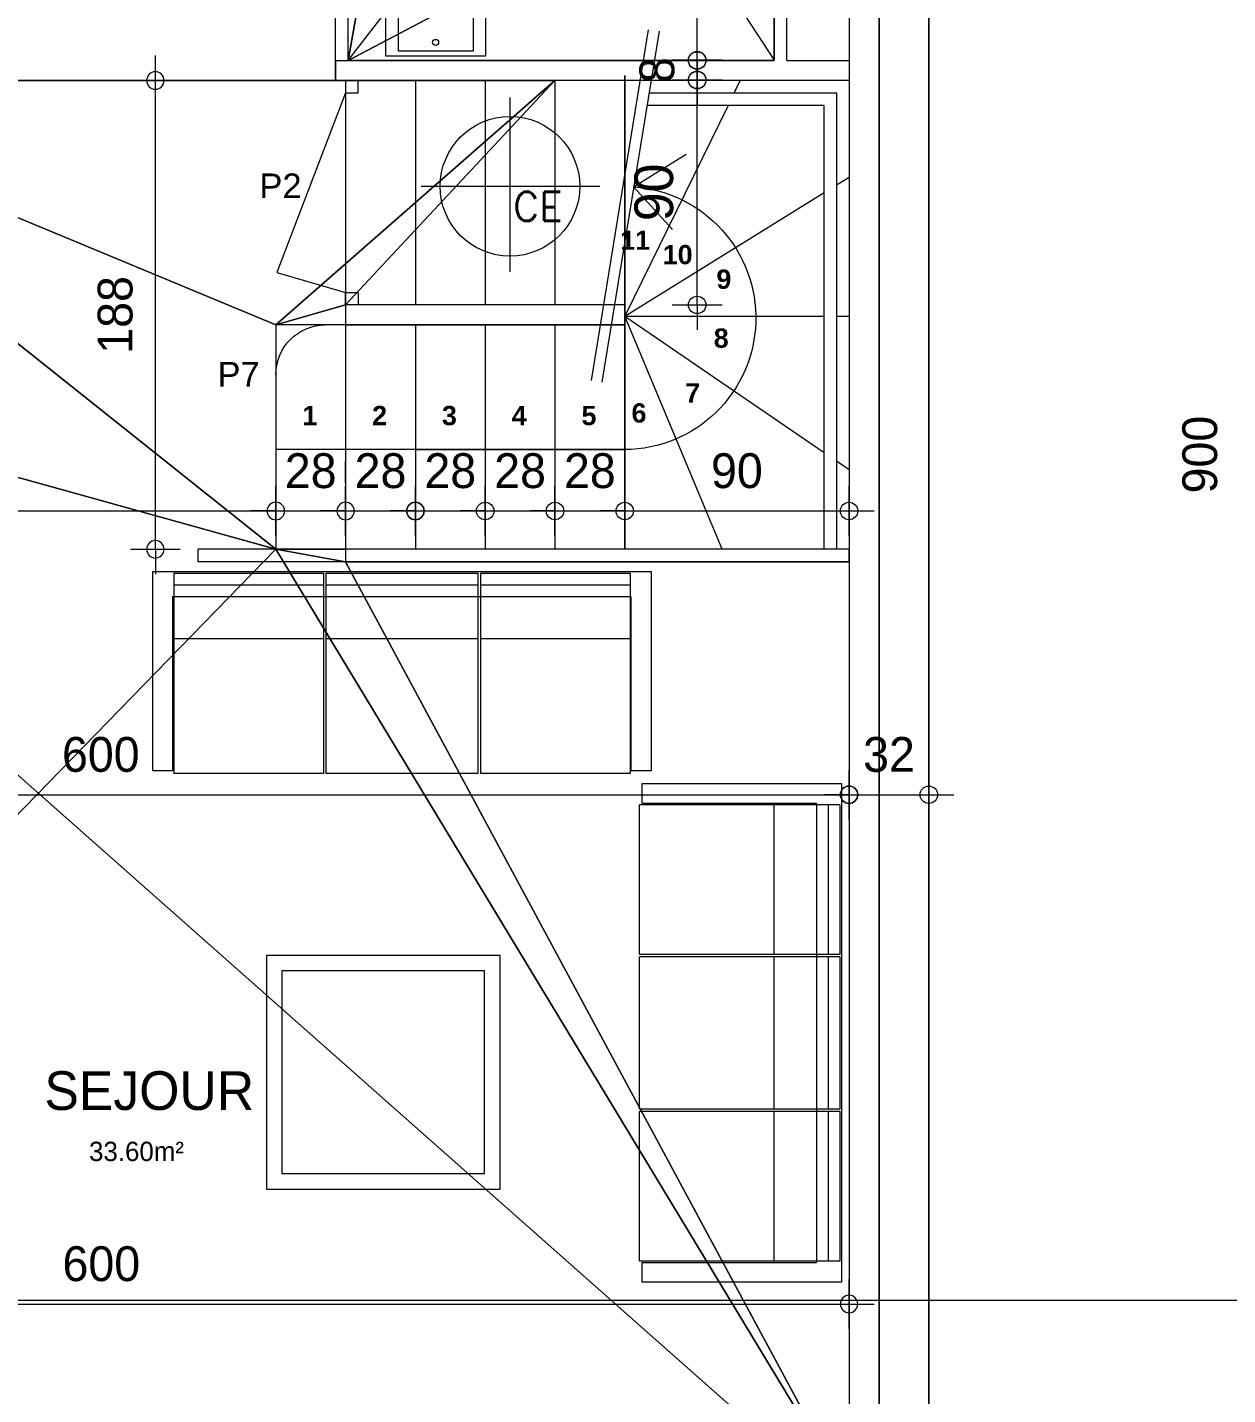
# Model space of a CAD drawing. Header units: metres. Extents: x 1.8 to 61.8, y -52.8 to -10.8.
# Drawn here: x 22.38 to 27.2, y -22.62 to -17.13 of the extents above; entities that cross this region are included whole.
import ezdxf
from ezdxf.enums import TextEntityAlignment as Align
from ezdxf.lldxf.tags import DXFTag

# ---------------------------------------------------------------- set-up
doc = ezdxf.new("R2010")
doc.units = ezdxf.units.M
doc.header["$MEASUREMENT"] = 0
for name, color, linetype in [('Calque commun', 7, 'Continuous'), ('Cotations', 7, 'Continuous'), ('Textes', 7, 'Continuous')]:
    doc.layers.add(name, color=color, linetype=linetype)
doc.styles.add('Arial11', font='arialbd.ttf', dxfattribs={"height": 0.077267})
doc.styles.add('Arial8', font='arial.ttf', dxfattribs={"height": 0.098961})
doc.styles.add('Century Gothic Gras', font='txt.shx', dxfattribs={"height": 0.116336})
doc.styles.add('Century Gothic11', font='GOTHIC.TTF', dxfattribs={"height": 0.139636})
doc.styles.add('Century Gothic19', font='GOTHIC.TTF', dxfattribs={"height": 0.155151})
doc.styles.add('Century Gothic20', font='GOTHIC.TTF', dxfattribs={"height": 0.155151})
doc.styles.add('Century Gothic5', font='GOTHIC.TTF', dxfattribs={"height": 0.077575})
tags = doc.linetypes.add('DASHDOT2', pattern=[0.5, 0.25, -0.125, 0, -0.125]).pattern_tags.tags
tags[10:11] = [DXFTag(74, 4), DXFTag(75, 0), DXFTag(340, '0'), DXFTag(46, 1.0), DXFTag(50, 0.0), DXFTag(44, 0.0), DXFTag(45, 0.0)]
tags[8:9] = [DXFTag(74, 4), DXFTag(75, 0), DXFTag(340, '0'), DXFTag(46, 1.0), DXFTag(50, 0.0), DXFTag(44, 0.0), DXFTag(45, 0.0)]
tags[6:7] = [DXFTag(74, 4), DXFTag(75, 0), DXFTag(340, '0'), DXFTag(46, 1.0), DXFTag(50, 0.0), DXFTag(44, 0.0), DXFTag(45, 0.0)]
tags[4:5] = [DXFTag(74, 4), DXFTag(75, 0), DXFTag(340, '0'), DXFTag(46, 1.0), DXFTag(50, 0.0), DXFTag(44, 0.0), DXFTag(45, 0.0)]
tags = doc.linetypes.add('DOT2', pattern=[0.125, 0, -0.125]).pattern_tags.tags
tags[6:7] = [DXFTag(74, 4), DXFTag(75, 0), DXFTag(340, '0'), DXFTag(46, 1.0), DXFTag(50, 0.0), DXFTag(44, 0.0), DXFTag(45, 0.0)]
tags[4:5] = [DXFTag(74, 4), DXFTag(75, 0), DXFTag(340, '0'), DXFTag(46, 1.0), DXFTag(50, 0.0), DXFTag(44, 0.0), DXFTag(45, 0.0)]
tags = doc.linetypes.add('HIDDEN', pattern=[0.375, 0.25, -0.125]).pattern_tags.tags
tags[6:7] = [DXFTag(74, 4), DXFTag(75, 0), DXFTag(340, '0'), DXFTag(46, 1.0), DXFTag(50, 0.0), DXFTag(44, 0.0), DXFTag(45, 0.0)]
tags[4:5] = [DXFTag(74, 4), DXFTag(75, 0), DXFTag(340, '0'), DXFTag(46, 1.0), DXFTag(50, 0.0), DXFTag(44, 0.0), DXFTag(45, 0.0)]
tags = doc.linetypes.add('HIDDEN2', pattern=[0.1875, 0.125, -0.0625]).pattern_tags.tags
tags[6:7] = [DXFTag(74, 4), DXFTag(75, 0), DXFTag(340, '0'), DXFTag(46, 1.0), DXFTag(50, 0.0), DXFTag(44, 0.0), DXFTag(45, 0.0)]
tags[4:5] = [DXFTag(74, 4), DXFTag(75, 0), DXFTag(340, '0'), DXFTag(46, 1.0), DXFTag(50, 0.0), DXFTag(44, 0.0), DXFTag(45, 0.0)]
tags = doc.linetypes.add('HIDDENX2', pattern=[0.75, 0.5, -0.25]).pattern_tags.tags
tags[6:7] = [DXFTag(74, 4), DXFTag(75, 0), DXFTag(340, '0'), DXFTag(46, 1.0), DXFTag(50, 0.0), DXFTag(44, 0.0), DXFTag(45, 0.0)]
tags[4:5] = [DXFTag(74, 4), DXFTag(75, 0), DXFTag(340, '0'), DXFTag(46, 1.0), DXFTag(50, 0.0), DXFTag(44, 0.0), DXFTag(45, 0.0)]

# ---------------------------------------------------------------- blocks, each defined once
blk = doc.blocks.new('Block52880')
at = {"layer": 'Calque commun', "color": 7, "linetype": 'Continuous', "lineweight": 18}
blk.add_line((26.0015, -14.3466), (26.0015, -23.3466), dxfattribs=at)
at = {"layer": 'Calque commun', "color": 7, "linetype": 'Continuous', "lineweight": 9}
for p, q in [((25.8015, -14.5466), (25.8015, -23.1466)), ((25.6815, -14.6666), (25.6815, -23.0266))]:
    blk.add_line(p, q, dxfattribs=at)
blk = doc.blocks.new('DimLine53238')
at = {"layer": 'Calque commun', "color": 5, "linetype": 'Continuous', "lineweight": 9, "style": 'Century Gothic11'}
blk.add_text('900', height=0.13964, rotation=90, dxfattribs=at).set_placement((27.1999, -18.8466, 0), align=Align.BOTTOM_CENTER)
blk = doc.blocks.new('new71')
at = {"layer": 'Calque commun', "color": 5, "linetype": 'Continuous', "lineweight": 9}
blk.add_arc((0, 0), 0.5, 0, 359.99941, dxfattribs=at)
blk = doc.blocks.new('new72')
at = {"layer": 'Calque commun', "color": 5, "linetype": 'Continuous', "lineweight": 9}
blk.add_arc((0, 0), 0.5, 0, 359.99941, dxfattribs=at)
blk = doc.blocks.new('DimLine54059')
at = {"layer": 'Calque commun', "color": 5, "linetype": 'Continuous', "lineweight": 9}
for p, q in [((25.6815, -20.3108), (25.6815, -20.1108)), ((26.0015, -20.3108), (26.0015, -20.1108)), ((25.6815, -20.2108), (25.5815, -20.2108)), ((25.6815, -20.2108), (26.0015, -20.2108)), ((26.0015, -20.2108), (26.1015, -20.2108))]:
    blk.add_line(p, q, dxfattribs=at)
at = {"layer": 'Calque commun', "color": 5, "linetype": 'Continuous', "lineweight": 9, "extrusion": (0, 0, -1), "xscale": 0.07000000029802322, "yscale": 0.07000000029802322, "zscale": 0.07000000029802322}
for name, p in [('new71', (-25.6815, -20.2108)), ('new72', (-26.0015, -20.2108))]:
    blk.add_blockref(name, p, dxfattribs=at)
at = {"layer": 'Calque commun', "color": 5, "linetype": 'Continuous', "lineweight": 9, "style": 'Century Gothic11'}
blk.add_text('32', height=0.13964, dxfattribs=at).set_placement((25.8415, -20.1608), align=Align.BOTTOM_CENTER)
blk = doc.blocks.new('new73')
at = {"layer": 'Calque commun', "color": 5, "linetype": 'Continuous', "lineweight": 9}
blk.add_arc((0, 0), 0.5, 0, 359.99941, dxfattribs=at)
blk = doc.blocks.new('new74')
at = {"layer": 'Calque commun', "color": 5, "linetype": 'Continuous', "lineweight": 9}
blk.add_arc((0, 0), 0.5, 0, 359.99941, dxfattribs=at)
blk = doc.blocks.new('DimLine54067')
at = {"layer": 'Calque commun', "color": 5, "linetype": 'Continuous', "lineweight": 9}
for p, q in [((19.6772, -20.3108), (19.6772, -20.1108)), ((25.6815, -20.3108), (25.6815, -20.1108)), ((19.6772, -20.2108), (19.5772, -20.2108)), ((19.6772, -20.2108), (25.6815, -20.2108)), ((25.6815, -20.2108), (25.7815, -20.2108))]:
    blk.add_line(p, q, dxfattribs=at)
at = {"layer": 'Calque commun', "color": 5, "linetype": 'Continuous', "lineweight": 9, "xscale": 0.07000000029802322, "yscale": 0.07000000029802322, "zscale": 0.07000000029802322}
for name, p in [('new73', (19.6772, -20.2108)), ('new74', (25.6815, -20.2108))]:
    blk.add_blockref(name, p, dxfattribs=at)
at = {"layer": 'Calque commun', "color": 5, "linetype": 'Continuous', "lineweight": 9, "style": 'Century Gothic11'}
blk.add_text('600', height=0.13964, dxfattribs=at).set_placement((22.6794, -20.1608), align=Align.BOTTOM_CENTER)
blk = doc.blocks.new('ce')
at = {"layer": 'Calque commun', "color": 6, "linetype": 'Continuous', "lineweight": 9}
for p, q in [((0.0007, 0.3427), (0.0007, -0.3562)), ((-0.3566, -0.0007), (0.3605, -0.0007))]:
    blk.add_line(p, q, dxfattribs=at)
blk.add_arc((0, 0), 0.28, 0, 359.9994, dxfattribs=at)
at = {"layer": 'Calque commun', "color": 6, "linetype": 'ByBlock', "lineweight": -2, "style": 'Century Gothic Gras'}
blk.add_text('CE', height=0.11634, rotation=359.9993, dxfattribs=at).set_placement((0.0123, -0.0123), align=Align.BOTTOM_LEFT)
blk = doc.blocks.new('sofa3')
at = {"layer": 'Calque commun', "color": 8, "linetype": 'ByBlock', "lineweight": 9}
for p, q in [((0, 0), (0, -0.8)), ((2, 0), (0, 0)), ((2, 0), (2, 0)), ((2, 0), (2, 0)), ((2, 0), (2, 0)), ((2, 0), (2, 0)), ((2, -0.8), (2, 0)), ((0.685, -0.0067), (0.085, -0.0067)), ((0.085, -0.0067), (0.085, -0.1)), ((0.685, -0.054), (0.085, -0.054)), ((0.685, -0.0067), (0.685, -0.1)), ((1.305, -0.0067), (0.695, -0.0067)), ((0.695, -0.0067), (0.695, -0.1)), ((1.305, -0.054), (0.695, -0.054)), ((1.305, -0.0067), (1.305, -0.1)), ((1.915, -0.0067), (1.315, -0.0067)), ((1.315, -0.0067), (1.315, -0.1)), ((1.915, -0.054), (1.315, -0.054)), ((1.915, -0.0067), (1.915, -0.1)), ((0.08, -0.1), (0.08, -0.1)), ((0.08, -0.1), (0.08, -0.1)), ((0.08, -0.1), (0.08, -0.1)), ((0.08, -0.1), (0.08, -0.1)), ((0.085, -0.1), (0.08, -0.1)), ((0.08, -0.74), (0.08, -0.1)), ((0.685, -0.1), (0.085, -0.1)), ((0.085, -0.1), (0.085, -0.14)), ((0.695, -0.1), (0.685, -0.1)), ((0.685, -0.1), (0.685, -0.14)), ((1.305, -0.1), (0.695, -0.1)), ((0.695, -0.1), (0.695, -0.14)), ((1.315, -0.1), (1.305, -0.1)), ((1.305, -0.1), (1.305, -0.14)), ((1.915, -0.1), (1.315, -0.1)), ((1.315, -0.1), (1.315, -0.14)), ((1.92, -0.1), (1.915, -0.1)), ((1.915, -0.1), (1.915, -0.14)), ((1.92, -0.1), (1.92, -0.1)), ((1.92, -0.1), (1.92, -0.1)), ((1.92, -0.1), (1.92, -0.1)), ((1.92, -0.1), (1.92, -0.1)), ((1.92, -0.1), (1.92, -0.74)), ((0.085, -0.11), (0.085, -0.11)), ((0.085, -0.11), (0.085, -0.11)), ((0.085, -0.14), (0.085, -0.81)), ((0.685, -0.11), (0.685, -0.11)), ((0.685, -0.11), (0.685, -0.11)), ((0.685, -0.14), (0.685, -0.81)), ((0.695, -0.11), (0.695, -0.11)), ((0.695, -0.11), (0.695, -0.11)), ((0.695, -0.14), (0.695, -0.81)), ((1.305, -0.11), (1.305, -0.11)), ((1.305, -0.11), (1.305, -0.11)), ((1.305, -0.14), (1.305, -0.81)), ((1.315, -0.11), (1.315, -0.11)), ((1.315, -0.11), (1.315, -0.11)), ((1.315, -0.14), (1.315, -0.81)), ((1.915, -0.11), (1.915, -0.11)), ((1.915, -0.11), (1.915, -0.11)), ((1.915, -0.14), (1.915, -0.81)), ((0.085, -0.27), (0.685, -0.27)), ((0.695, -0.27), (1.305, -0.27)), ((1.315, -0.27), (1.915, -0.27)), ((0.08, -0.76), (0.08, -0.74)), ((0.08, -0.8), (0.08, -0.76)), ((1.92, -0.74), (1.92, -0.76)), ((1.92, -0.76), (1.92, -0.8)), ((0, -0.8), (0, -0.8)), ((0, -0.8), (0, -0.8)), ((0, -0.8), (0.08, -0.8)), ((0.08, -0.8), (0.08, -0.8)), ((0.08, -0.8), (0.08, -0.8)), ((0.085, -0.81), (0.085, -0.81)), ((0.085, -0.81), (0.085, -0.81)), ((0.085, -0.81), (0.685, -0.81)), ((0.685, -0.81), (0.685, -0.81)), ((0.685, -0.81), (0.685, -0.81)), ((0.695, -0.81), (0.695, -0.81)), ((0.695, -0.81), (0.695, -0.81)), ((0.695, -0.81), (1.305, -0.81)), ((1.305, -0.81), (1.305, -0.81)), ((1.305, -0.81), (1.305, -0.81)), ((1.315, -0.81), (1.315, -0.81)), ((1.315, -0.81), (1.315, -0.81)), ((1.315, -0.81), (1.915, -0.81)), ((1.915, -0.81), (1.915, -0.81)), ((1.915, -0.81), (1.915, -0.81)), ((1.92, -0.8), (1.92, -0.8)), ((1.92, -0.8), (1.92, -0.8)), ((1.92, -0.8), (2, -0.8))]:
    blk.add_line(p, q, dxfattribs=at)
blk = doc.blocks.new('lrtbl3')
at = {"layer": 'Calque commun', "color": 8, "linetype": 'ByBlock', "lineweight": 9}
for p, q in [((0, 0), (0.6, 0)), ((0, -0.6), (0, 0)), ((0.6, 0), (0.6, -0.6)), ((0.04, -0.04), (0.56, -0.04)), ((0.04, -0.56), (0.04, -0.04)), ((0.56, -0.04), (0.56, -0.56)), ((0.56, -0.56), (0.04, -0.56)), ((0.6, -0.6), (0, -0.6))]:
    blk.add_line(p, q, dxfattribs=at)
blk = doc.blocks.new('XMODULE1PG')
at = {"layer": 'Calque commun', "color": 5, "linetype": 'Continuous', "lineweight": 9}
blk.add_arc((0, 0), 0.5, 0, 359.99941, dxfattribs=at)
blk = doc.blocks.new('XMODULE1PG2')
at = {"layer": 'Calque commun', "color": 5, "linetype": 'Continuous', "lineweight": 9}
blk.add_arc((0, 0), 0.5, 0, 359.99941, dxfattribs=at)
blk = doc.blocks.new('DimLine53340')
at = {"layer": 'Calque commun', "color": 5, "linetype": 'Continuous', "lineweight": 9}
for p, q in [((6.8815, -23.6782), (6.8815, -23.4782)), ((12.8815, -23.6782), (12.8815, -23.4782)), ((6.8815, -23.5782), (6.7815, -23.5782)), ((6.8815, -23.5782), (12.8815, -23.5782)), ((12.8815, -23.5782), (12.9815, -23.5782))]:
    blk.add_line(p, q, dxfattribs=at)
at = {"layer": 'Calque commun', "color": 5, "linetype": 'Continuous', "lineweight": 9, "xscale": 0.07000000029802322, "yscale": 0.07000000029802322, "zscale": 0.07000000029802322}
for name, p in [('XMODULE1PG', (6.8815, -23.5782)), ('XMODULE1PG2', (12.8815, -23.5782))]:
    blk.add_blockref(name, p, dxfattribs=at)
at = {"layer": 'Calque commun', "color": 5, "linetype": 'Continuous', "lineweight": 9, "style": 'Century Gothic11'}
blk.add_text('600', height=0.13964, dxfattribs=at).set_placement((9.8815, -23.5282), align=Align.BOTTOM_CENTER)
blk = doc.blocks.new('XMODULE1PG3')
at = {"layer": 'Calque commun', "color": 5, "linetype": 'Continuous', "lineweight": 9}
blk.add_arc((0, 0), 0.5, 0, 359.99941, dxfattribs=at)
blk = doc.blocks.new('XMODULE1PG4')
at = {"layer": 'Calque commun', "color": 5, "linetype": 'Continuous', "lineweight": 9}
blk.add_arc((0, 0), 0.5, 0, 359.99941, dxfattribs=at)
blk = doc.blocks.new('DimLine53356')
at = {"layer": 'Calque commun', "color": 5, "linetype": 'Continuous', "lineweight": 9}
for p, q in [((11.9815, -20.4977), (11.9815, -20.2977)), ((12.8815, -20.4977), (12.8815, -20.2977)), ((11.9815, -20.3977), (11.8815, -20.3977)), ((11.9815, -20.3977), (12.8815, -20.3977)), ((12.8815, -20.3977), (12.9815, -20.3977))]:
    blk.add_line(p, q, dxfattribs=at)
at = {"layer": 'Calque commun', "color": 5, "linetype": 'Continuous', "lineweight": 9, "extrusion": (0, 0, -1), "xscale": 0.07000000029802322, "yscale": 0.07000000029802322, "zscale": 0.07000000029802322}
for name, p in [('XMODULE1PG3', (-11.9815, -20.3977)), ('XMODULE1PG4', (-12.8815, -20.3977))]:
    blk.add_blockref(name, p, dxfattribs=at)
at = {"layer": 'Calque commun', "color": 5, "linetype": 'Continuous', "lineweight": 9, "style": 'Century Gothic11'}
blk.add_text('90', height=0.13964, dxfattribs=at).set_placement((12.4315, -20.3477), align=Align.BOTTOM_CENTER)
blk = doc.blocks.new('XMODULE1PG5')
at = {"layer": 'Calque commun', "color": 5, "linetype": 'Continuous', "lineweight": 9}
blk.add_arc((0, 0), 0.5, 0, 359.99941, dxfattribs=at)
blk = doc.blocks.new('XMODULE1PG6')
at = {"layer": 'Calque commun', "color": 5, "linetype": 'Continuous', "lineweight": 9}
blk.add_arc((0, 0), 0.5, 0, 359.99941, dxfattribs=at)
blk = doc.blocks.new('DimLine53364')
at = {"layer": 'Calque commun', "color": 5, "linetype": 'Continuous', "lineweight": 9}
for p, q in [((11.7015, -20.4977), (11.7015, -20.2977)), ((11.9815, -20.4977), (11.9815, -20.2977)), ((11.7015, -20.3977), (11.6015, -20.3977)), ((11.7015, -20.3977), (11.9815, -20.3977)), ((11.9815, -20.3977), (12.0815, -20.3977))]:
    blk.add_line(p, q, dxfattribs=at)
at = {"layer": 'Calque commun', "color": 5, "linetype": 'Continuous', "lineweight": 9, "extrusion": (0, 0, -1), "xscale": 0.07000000029802322, "yscale": 0.07000000029802322, "zscale": 0.07000000029802322}
for name, p in [('XMODULE1PG5', (-11.7015, -20.3977)), ('XMODULE1PG6', (-11.9815, -20.3977))]:
    blk.add_blockref(name, p, dxfattribs=at)
at = {"layer": 'Calque commun', "color": 5, "linetype": 'Continuous', "lineweight": 9, "style": 'Century Gothic11'}
blk.add_text('28', height=0.13964, dxfattribs=at).set_placement((11.8415, -20.3477), align=Align.BOTTOM_CENTER)
blk = doc.blocks.new('XMODULE1PG7')
at = {"layer": 'Calque commun', "color": 5, "linetype": 'Continuous', "lineweight": 9}
blk.add_arc((0, 0), 0.5, 0, 359.99941, dxfattribs=at)
blk = doc.blocks.new('XMODULE1PG8')
at = {"layer": 'Calque commun', "color": 5, "linetype": 'Continuous', "lineweight": 9}
blk.add_arc((0, 0), 0.5, 0, 359.99941, dxfattribs=at)
blk = doc.blocks.new('DimLine53372')
at = {"layer": 'Calque commun', "color": 5, "linetype": 'Continuous', "lineweight": 9}
for p, q in [((11.4215, -20.4977), (11.4215, -20.2977)), ((11.7015, -20.4977), (11.7015, -20.2977)), ((11.4215, -20.3977), (11.3215, -20.3977)), ((11.4215, -20.3977), (11.7015, -20.3977)), ((11.7015, -20.3977), (11.8015, -20.3977))]:
    blk.add_line(p, q, dxfattribs=at)
at = {"layer": 'Calque commun', "color": 5, "linetype": 'Continuous', "lineweight": 9, "extrusion": (0, 0, -1), "xscale": 0.07000000029802322, "yscale": 0.07000000029802322, "zscale": 0.07000000029802322}
for name, p in [('XMODULE1PG7', (-11.4215, -20.3977)), ('XMODULE1PG8', (-11.7015, -20.3977))]:
    blk.add_blockref(name, p, dxfattribs=at)
at = {"layer": 'Calque commun', "color": 5, "linetype": 'Continuous', "lineweight": 9, "style": 'Century Gothic11'}
blk.add_text('28', height=0.13964, dxfattribs=at).set_placement((11.5615, -20.3477), align=Align.BOTTOM_CENTER)
blk = doc.blocks.new('XMODULE1PG9')
at = {"layer": 'Calque commun', "color": 5, "linetype": 'Continuous', "lineweight": 9}
blk.add_arc((0, 0), 0.5, 0, 359.99941, dxfattribs=at)
blk = doc.blocks.new('XMODULE1PG10')
at = {"layer": 'Calque commun', "color": 5, "linetype": 'Continuous', "lineweight": 9}
blk.add_arc((0, 0), 0.5, 0, 359.99941, dxfattribs=at)
blk = doc.blocks.new('DimLine53380')
at = {"layer": 'Calque commun', "color": 5, "linetype": 'Continuous', "lineweight": 9}
for p, q in [((11.1415, -20.4977), (11.1415, -20.2977)), ((11.4215, -20.4977), (11.4215, -20.2977)), ((11.1415, -20.3977), (11.0415, -20.3977)), ((11.1415, -20.3977), (11.4215, -20.3977)), ((11.4215, -20.3977), (11.5215, -20.3977))]:
    blk.add_line(p, q, dxfattribs=at)
at = {"layer": 'Calque commun', "color": 5, "linetype": 'Continuous', "lineweight": 9, "extrusion": (0, 0, -1), "xscale": 0.07000000029802322, "yscale": 0.07000000029802322, "zscale": 0.07000000029802322}
for name, p in [('XMODULE1PG9', (-11.1415, -20.3977)), ('XMODULE1PG10', (-11.4215, -20.3977))]:
    blk.add_blockref(name, p, dxfattribs=at)
at = {"layer": 'Calque commun', "color": 5, "linetype": 'Continuous', "lineweight": 9, "style": 'Century Gothic11'}
blk.add_text('28', height=0.13964, dxfattribs=at).set_placement((11.2815, -20.3477), align=Align.BOTTOM_CENTER)
blk = doc.blocks.new('XMODULE1PG11')
at = {"layer": 'Calque commun', "color": 5, "linetype": 'Continuous', "lineweight": 9}
blk.add_arc((0, 0), 0.5, 0, 359.99941, dxfattribs=at)
blk = doc.blocks.new('XMODULE1PG12')
at = {"layer": 'Calque commun', "color": 5, "linetype": 'Continuous', "lineweight": 9}
blk.add_arc((0, 0), 0.5, 0, 359.99941, dxfattribs=at)
blk = doc.blocks.new('DimLine53388')
at = {"layer": 'Calque commun', "color": 5, "linetype": 'Continuous', "lineweight": 9}
for p, q in [((6.8815, -20.2977), (6.8815, -20.4977)), ((10.5816, -20.4977), (10.5816, -20.2977)), ((6.8815, -20.3977), (6.7815, -20.3977)), ((6.8815, -20.3977), (10.5816, -20.3977)), ((10.5816, -20.3977), (10.6816, -20.3977))]:
    blk.add_line(p, q, dxfattribs=at)
at = {"layer": 'Calque commun', "color": 5, "linetype": 'Continuous', "lineweight": 9, "xscale": 0.07000000029802322, "yscale": 0.07000000029802322, "zscale": 0.07000000029802322}
for name, p in [('XMODULE1PG11', (6.8815, -20.3977)), ('XMODULE1PG12', (10.5816, -20.3977))]:
    blk.add_blockref(name, p, dxfattribs=at)
at = {"layer": 'Calque commun', "color": 5, "linetype": 'Continuous', "lineweight": 9, "style": 'Century Gothic11'}
blk.add_text('370', height=0.13964, dxfattribs=at).set_placement((8.7315, -20.3477), align=Align.BOTTOM_CENTER)
blk = doc.blocks.new('XMODULE1PG33')
at = {"layer": 'Calque commun', "color": 5, "linetype": 'Continuous', "lineweight": 9}
blk.add_arc((0, 0), 0.5, 0, 359.99941, dxfattribs=at)
blk = doc.blocks.new('XMODULE1PG34')
at = {"layer": 'Calque commun', "color": 5, "linetype": 'Continuous', "lineweight": 9}
blk.add_arc((0, 0), 0.5, 0, 359.99941, dxfattribs=at)
blk = doc.blocks.new('DimLine53484')
at = {"layer": 'Calque commun', "color": 5, "linetype": 'Continuous', "lineweight": 9}
for p, q in [((12.272, -17.6912), (12.272, -17.5912)), ((12.372, -17.6912), (12.172, -17.6912)), ((12.272, -18.5912), (12.272, -17.6912)), ((12.372, -18.5912), (12.172, -18.5912)), ((12.272, -18.5912), (12.272, -18.6912))]:
    blk.add_line(p, q, dxfattribs=at)
at = {"layer": 'Calque commun', "color": 5, "linetype": 'Continuous', "lineweight": 9, "extrusion": (0, 0, -1), "xscale": 0.07000000029802322, "yscale": 0.07000000029802322, "zscale": 0.07000000029802322, "rotation": 90}
for name, p in [('XMODULE1PG34', (-12.272, -17.6912)), ('XMODULE1PG33', (-12.272, -18.5912))]:
    blk.add_blockref(name, p, dxfattribs=at)
at = {"layer": 'Calque commun', "color": 5, "linetype": 'Continuous', "lineweight": 9, "style": 'Century Gothic11'}
blk.add_text('90', height=0.13964, rotation=90, dxfattribs=at).set_placement((12.222, -18.1412), align=Align.BOTTOM_CENTER)
blk = doc.blocks.new('XMODULE1PG41')
at = {"layer": 'Calque commun', "color": 5, "linetype": 'Continuous', "lineweight": 9}
blk.add_arc((0, 0), 0.5, 0, 359.99941, dxfattribs=at)
blk = doc.blocks.new('XMODULE1PG42')
at = {"layer": 'Calque commun', "color": 5, "linetype": 'Continuous', "lineweight": 9}
blk.add_arc((0, 0), 0.5, 0, 359.99941, dxfattribs=at)
blk = doc.blocks.new('DimLine53966')
at = {"layer": 'Calque commun', "color": 5, "linetype": 'Continuous', "lineweight": 9}
for p, q in [((12.272, -18.6687), (12.272, -18.5687)), ((12.172, -18.6687), (12.372, -18.6687)), ((12.272, -19.5712), (12.272, -18.6687)), ((12.172, -19.5712), (12.372, -19.5712)), ((12.272, -19.5712), (12.272, -19.6712))]:
    blk.add_line(p, q, dxfattribs=at)
at = {"layer": 'Calque commun', "color": 5, "linetype": 'Continuous', "lineweight": 9, "extrusion": (0, 0, -1), "xscale": 0.07000000029802322, "yscale": 0.07000000029802322, "zscale": 0.07000000029802322, "rotation": 90}
for name, p in [('XMODULE1PG42', (-12.272, -18.6687)), ('XMODULE1PG41', (-12.272, -19.5712))]:
    blk.add_blockref(name, p, dxfattribs=at)
at = {"layer": 'Calque commun', "color": 5, "linetype": 'Continuous', "lineweight": 9, "style": 'Century Gothic20'}
blk.add_text('90', height=0.15515, rotation=90, dxfattribs=at).set_placement((12.222, -19.1199), align=Align.BOTTOM_CENTER)
blk = doc.blocks.new('XMODULE1PG53')
at = {"layer": 'Calque commun', "color": 5, "linetype": 'Continuous', "lineweight": 9}
blk.add_arc((0, 0), 0.5, 0, 359.99941, dxfattribs=at)
blk = doc.blocks.new('XMODULE1PG54')
at = {"layer": 'Calque commun', "color": 5, "linetype": 'Continuous', "lineweight": 9}
blk.add_arc((0, 0), 0.5, 0, 359.99941, dxfattribs=at)
blk = doc.blocks.new('DimLine55987')
at = {"layer": 'Calque commun', "color": 5, "linetype": 'Continuous', "lineweight": 9}
for p, q in [((10.8615, -20.4977), (10.8615, -20.2977)), ((11.1415, -20.4977), (11.1415, -20.2977)), ((10.8615, -20.3977), (10.7615, -20.3977)), ((10.8615, -20.3977), (11.1415, -20.3977)), ((11.1415, -20.3977), (11.2415, -20.3977))]:
    blk.add_line(p, q, dxfattribs=at)
at = {"layer": 'Calque commun', "color": 5, "linetype": 'Continuous', "lineweight": 9, "xscale": 0.07000000029802322, "yscale": 0.07000000029802322, "zscale": 0.07000000029802322}
for name, p in [('XMODULE1PG53', (10.8615, -20.3977)), ('XMODULE1PG54', (11.1415, -20.3977))]:
    blk.add_blockref(name, p, dxfattribs=at)
at = {"layer": 'Calque commun', "color": 5, "linetype": 'Continuous', "lineweight": 9, "style": 'Century Gothic11'}
blk.add_text('28', height=0.13964, dxfattribs=at).set_placement((11.0015, -20.3477), align=Align.BOTTOM_CENTER)
blk = doc.blocks.new('XMODULE1PG55')
at = {"layer": 'Calque commun', "color": 5, "linetype": 'Continuous', "lineweight": 9}
blk.add_arc((0, 0), 0.5, 0, 359.99941, dxfattribs=at)
blk = doc.blocks.new('XMODULE1PG56')
at = {"layer": 'Calque commun', "color": 5, "linetype": 'Continuous', "lineweight": 9}
blk.add_arc((0, 0), 0.5, 0, 359.99941, dxfattribs=at)
blk = doc.blocks.new('DimLine55995')
at = {"layer": 'Calque commun', "color": 5, "linetype": 'Continuous', "lineweight": 9}
for p, q in [((10.5815, -20.4977), (10.5815, -20.2977)), ((10.8615, -20.4977), (10.8615, -20.2977)), ((10.5815, -20.3977), (10.4815, -20.3977)), ((10.5815, -20.3977), (10.8615, -20.3977)), ((10.8615, -20.3977), (10.9615, -20.3977))]:
    blk.add_line(p, q, dxfattribs=at)
at = {"layer": 'Calque commun', "color": 5, "linetype": 'Continuous', "lineweight": 9, "xscale": 0.07000000029802322, "yscale": 0.07000000029802322, "zscale": 0.07000000029802322}
for name, p in [('XMODULE1PG55', (10.5815, -20.3977)), ('XMODULE1PG56', (10.8615, -20.3977))]:
    blk.add_blockref(name, p, dxfattribs=at)
at = {"layer": 'Calque commun', "color": 5, "linetype": 'Continuous', "lineweight": 9, "style": 'Century Gothic11'}
blk.add_text('28', height=0.13964, dxfattribs=at).set_placement((10.7215, -20.3477), align=Align.BOTTOM_CENTER)
blk = doc.blocks.new('lavmain')
at = {"layer": 'Calque commun', "color": 7, "linetype": 'Continuous', "lineweight": 9}
for p, q in [((0.4, 0), (0, 0)), ((0, 0), (0, -0.2)), ((0.4, -0.2), (0.4, 0)), ((0.35, -0.02), (0.05, -0.02)), ((0.05, -0.02), (0.05, -0.1757)), ((0.35, -0.1757), (0.35, -0.02)), ((0, -0.2), (0.4, -0.2)), ((0.05, -0.1757), (0.35, -0.1757))]:
    blk.add_line(p, q, dxfattribs=at)
blk.add_arc((0.1993, -0.055), 0.0121, 90, 89.9994, dxfattribs=at)
blk = doc.blocks.new('XMODULE1PG57')
at = {"layer": 'Calque commun', "color": 5, "linetype": 'Continuous', "lineweight": 9}
blk.add_arc((0, 0), 0.5, 0, 359.99941, dxfattribs=at)
blk = doc.blocks.new('XMODULE1PG58')
at = {"layer": 'Calque commun', "color": 5, "linetype": 'Continuous', "lineweight": 9}
blk.add_arc((0, 0), 0.5, 0, 359.99941, dxfattribs=at)
blk = doc.blocks.new('DimLine59627')
at = {"layer": 'Calque commun', "color": 5, "linetype": 'Continuous', "lineweight": 9}
for p, q in [((12.272, -18.5897), (12.272, -18.4897)), ((12.372, -18.5897), (12.172, -18.5897)), ((12.272, -18.6697), (12.272, -18.5897)), ((12.372, -18.6697), (12.172, -18.6697)), ((12.272, -18.6697), (12.272, -18.7697))]:
    blk.add_line(p, q, dxfattribs=at)
at = {"layer": 'Calque commun', "color": 5, "linetype": 'Continuous', "lineweight": 9, "extrusion": (0, 0, -1), "xscale": 0.07000000029802322, "yscale": 0.07000000029802322, "zscale": 0.07000000029802322, "rotation": 90}
for name, p in [('XMODULE1PG58', (-12.272, -18.5897)), ('XMODULE1PG57', (-12.272, -18.6697))]:
    blk.add_blockref(name, p, dxfattribs=at)
at = {"layer": 'Calque commun', "color": 5, "linetype": 'Continuous', "lineweight": 9, "style": 'Century Gothic11'}
blk.add_text('8', height=0.1396, rotation=89.9973, dxfattribs=at).set_placement((12.222, -18.6297), align=Align.BOTTOM_CENTER)
blk = doc.blocks.new('XMODULE1PG59')
at = {"layer": 'Calque commun', "color": 5, "linetype": 'Continuous', "lineweight": 9}
blk.add_arc((0, 0), 0.5, 0, 359.99941, dxfattribs=at)
blk = doc.blocks.new('XMODULE1PG60')
at = {"layer": 'Calque commun', "color": 5, "linetype": 'Continuous', "lineweight": 9}
blk.add_arc((0, 0), 0.5, 0, 359.99941, dxfattribs=at)
blk = doc.blocks.new('DimLine60835')
at = {"layer": 'Calque commun', "color": 5, "linetype": 'Continuous', "lineweight": 9}
for p, q in [((10.0984, -18.6712), (10.0984, -18.5712)), ((9.9984, -18.6712), (10.1984, -18.6712)), ((10.0984, -20.5513), (10.0984, -18.6712)), ((9.9984, -20.5513), (10.1984, -20.5513)), ((10.0984, -20.5513), (10.0984, -20.6513))]:
    blk.add_line(p, q, dxfattribs=at)
at = {"layer": 'Calque commun', "color": 5, "linetype": 'Continuous', "lineweight": 9, "xscale": 0.07000000029802322, "yscale": 0.07000000029802322, "zscale": 0.07000000029802322, "rotation": 90}
for name, p in [('XMODULE1PG60', (10.0984, -18.6712)), ('XMODULE1PG59', (10.0984, -20.5513))]:
    blk.add_blockref(name, p, dxfattribs=at)
at = {"layer": 'Calque commun', "color": 5, "linetype": 'Continuous', "lineweight": 9, "style": 'Century Gothic11'}
blk.add_text('188', height=0.13964, rotation=90, dxfattribs=at).set_placement((10.0484, -19.6113), align=Align.BOTTOM_CENTER)
blk = doc.blocks.new('XMODULE1PG73')
at = {"layer": 'Calque commun', "color": 9, "linetype": 'HIDDEN2', "lineweight": 9}
for p, q in [((10.8715, -18.5912), (12.8815, -15.9912)), ((10.8715, -15.9912), (12.5815, -18.5893))]:
    blk.add_line(p, q, dxfattribs=at)
at = {"layer": 'Calque commun', "color": 15, "linetype": 'Continuous', "lineweight": 18}
for p, q in [((12.5815, -18.5912), (12.5815, -17.6912)), ((10.8215, -18.6413), (10.8215, -17.7365)), ((10.8715, -18.5912), (10.8715, -17.7365)), ((12.6315, -18.5912), (12.6315, -17.7412))]:
    blk.add_line(p, q, dxfattribs=at)
at = {"layer": 'Calque commun', "color": 7, "linetype": 'DASHDOT2', "lineweight": 9}
for p, q in [((11.8474, -19.875), (12.0772, -18.4685)), ((11.8914, -19.8805), (12.1211, -18.474))]:
    blk.add_line(p, q, dxfattribs=at)
at = {"layer": 'Calque commun', "color": 7, "linetype": 'Continuous', "lineweight": 18}
for p, q in [((10.8215, -18.5912), (10.8215, -18.6712)), ((10.8215, -18.5912), (12.5815, -18.5912)), ((12.6315, -18.5912), (12.8814, -18.5912)), ((12.8814, -18.5912), (12.8814, -18.6712)), ((12.8814, -18.6712), (10.8215, -18.6712)), ((11.9815, -19.5712), (10.8615, -19.5712)), ((10.8615, -19.5712), (10.8615, -19.6512)), ((11.9815, -19.5712), (11.9815, -19.6512)), ((11.9815, -19.6512), (10.8615, -19.6512))]:
    blk.add_line(p, q, dxfattribs=at)
at = {"layer": 'Calque commun', "color": 7, "linetype": 'HIDDEN', "lineweight": 9}
for p, q in [((10.8215, -18.6712), (8.2216, -18.6712)), ((8.2816, -18.6712), (10.8215, -18.6712)), ((10.8215, -18.6712), (10.8215, -18.6712))]:
    blk.add_line(p, q, dxfattribs=at)
at = {"layer": 'Calque commun', "color": 7, "linetype": 'HIDDEN2', "lineweight": 9}
for p, q in [((10.8615, -18.6712), (11.1915, -18.6712)), ((10.8615, -18.6712), (10.8615, -19.5712)), ((11.1415, -18.6712), (11.1415, -19.5712)), ((11.4215, -18.6712), (11.4215, -19.5712)), ((11.7015, -18.6712), (11.7015, -19.5712)), ((11.9815, -19.6512), (11.9815, -18.6513)), ((11.9815, -18.6513), (11.9815, -19.6512)), ((11.9815, -18.6513), (11.9815, -19.5712)), ((11.9815, -19.6512), (11.9815, -20.5513))]:
    blk.add_line(p, q, dxfattribs=at)
at = {"layer": 'Calque commun', "color": 7, "linetype": 'Continuous', "lineweight": 9}
for p, q in [((10.9115, -18.6712), (10.8615, -18.6712)), ((10.8615, -18.6712), (10.8615, -18.7213)), ((10.9115, -18.7213), (10.9115, -18.6712)), ((12.4247, -18.7125), (12.445, -18.6712)), ((10.8615, -18.7213), (10.5853, -19.4418)), ((10.8615, -18.7213), (10.9115, -18.7213)), ((12.0807, -18.7212), (12.8315, -18.7212)), ((12.429, -18.7038), (12.4205, -18.7212)), ((12.8315, -18.7212), (12.8315, -20.5513)), ((12.3959, -18.7712), (11.9815, -19.6162)), ((12.7815, -18.7712), (12.0726, -18.7712)), ((12.7815, -20.5513), (12.7815, -18.7712)), ((12.0164, -19.0976), (12.2283, -18.9664)), ((12.8315, -19.0894), (12.8815, -19.0584)), ((11.9815, -19.6162), (12.7815, -19.1204)), ((12.0164, -19.0976), (12.1724, -19.2692)), ((12.1724, -19.2692), (12.0164, -19.0976)), ((10.5853, -19.4418), (10.8615, -19.5212)), ((10.8615, -19.5212), (10.9115, -19.5212)), ((10.8615, -19.5712), (10.8615, -19.5212)), ((10.9115, -19.5212), (10.9115, -19.5712)), ((11.9815, -19.5712), (10.8615, -19.5712)), ((10.8615, -19.5712), (10.8615, -19.6512)), ((11.9815, -19.6512), (11.9815, -19.5712)), ((12.3729, -20.5512), (11.9815, -19.6162)), ((11.9815, -19.6162), (12.7815, -19.6162)), ((11.9815, -19.6162), (12.7815, -20.1638)), ((12.8315, -19.6162), (12.8815, -19.6162)), ((10.8615, -19.6512), (10.7815, -19.6512)), ((10.8615, -19.6512), (11.9815, -19.6512)), ((10.8615, -19.6512), (11.9815, -19.6512)), ((10.8615, -19.6512), (10.8615, -20.5513)), ((11.1415, -19.6512), (11.1415, -20.5513)), ((11.4215, -19.6512), (11.4215, -20.5513)), ((11.7015, -19.6512), (11.7015, -20.5513)), ((11.9815, -20.5513), (11.9815, -19.6512)), ((11.9815, -19.6512), (11.9815, -20.5513)), ((10.5815, -19.8512), (10.5815, -20.5513)), ((10.8615, -20.1138), (10.8615, -20.2846)), ((11.1415, -20.1512), (10.5815, -20.1512)), ((11.1415, -20.1512), (11.9815, -20.1512)), ((10.8615, -20.2846), (10.8615, -20.1992)), ((12.8815, -20.2323), (12.8315, -20.1981)), ((12.8815, -20.5513), (10.27, -20.5513)), ((10.27, -20.6013), (10.27, -20.5513)), ((12.8815, -20.6013), (12.8815, -20.5513)), ((12.8815, -20.6013), (10.27, -20.6013))]:
    blk.add_line(p, q, dxfattribs=at)
at = {"layer": 'Calque commun', "color": 9, "linetype": 'Continuous', "lineweight": 9}
for p, q in [((12.0807, -18.7212), (12.8315, -18.7212)), ((12.8315, -18.7212), (12.8315, -20.5513)), ((12.8315, -20.5513), (12.7815, -20.5513))]:
    blk.add_line(p, q, dxfattribs=at)
at = {"layer": 'Calque commun', "color": 7, "linetype": 'HIDDENX2', "lineweight": 9}
blk.add_line((11.9815, -20.1513), (11.1415, -20.1512), dxfattribs=at)
at = {"layer": 'Calque commun', "color": 7, "linetype": 'Continuous', "lineweight": 9, "extrusion": (6.12867e-17, 6.46634e-17, -1)}
blk.add_arc((-11.9798, -19.6238), 0.5275, 93.9984, 269.8133, dxfattribs=at)
at = {"layer": 'Calque commun', "color": 7, "linetype": 'Continuous', "lineweight": 9, "extrusion": (-6.07029e-17, 1.29664e-16, -1)}
blk.add_arc((-10.7815, -19.8512), 0.2, 0, 90, dxfattribs=at)
at = {"layer": 'Calque commun', "color": 5, "linetype": 'Continuous', "lineweight": 9}
for name in ['DimLine53484', 'DimLine59627', 'DimLine60835', 'DimLine53966', 'DimLine53388', 'DimLine55995', 'DimLine55987', 'DimLine53380', 'DimLine53372', 'DimLine53364', 'DimLine53356', 'DimLine53340']:
    blk.add_blockref(name, (0, 0), dxfattribs=at)
at = {"layer": 'Calque commun', "color": 0, "linetype": 'ByBlock', "lineweight": -2, "extrusion": (0, 0, -1), "rotation": 180}
blk.add_blockref('lavmain', (-11.0234, -18.5735), dxfattribs=at)
at = {"layer": 'Calque commun', "color": 0, "linetype": 'ByBlock', "lineweight": -2, "extrusion": (0, 0, -1), "xscale": -1, "yscale": -1, "zscale": -1}
blk.add_blockref('ce', (-11.521, -19.0956), dxfattribs=at)
at = {"layer": 'Calque commun', "color": 0, "linetype": 'DOT2', "lineweight": -2, "extrusion": (0, 0, -1), "xscale": -1, "yscale": -1, "zscale": -1}
for p, rotation in [((-12.0877, -20.6404), 180), ((-12.8509, -23.4912), -90.00000000000001)]:
    blk.add_blockref('sofa3', p, dxfattribs=dict(at, rotation=rotation))
at = {"layer": 'Calque commun', "color": 0, "linetype": 'DOT2', "lineweight": -2, "extrusion": (0, 0, -1), "xscale": -1.5625, "yscale": -1.5625, "zscale": -1.5625}
blk.add_blockref('lrtbl3', (-10.5437, -23.1174), dxfattribs=at)
at = {"layer": 'Calque commun', "color": 5, "linetype": 'ByBlock', "lineweight": -2, "style": 'Arial11'}
for s, height, p in [('11', 0.07727, (12.0833, -19.3735)), ('10', 0.07727, (12.2538, -19.4313)), ('9', 0.0773, (12.4092, -19.5298)), ('8', 0.0773, (12.3985, -19.7661)), ('7', 0.0773, (12.284, -19.9861)), ('1', 0.0773, (10.748, -20.0768)), ('2', 0.0773, (11.028, -20.0768)), ('3', 0.0773, (11.308, -20.0768)), ('4', 0.0773, (11.588, -20.0768)), ('5', 0.0773, (11.868, -20.0768)), ('6', 0.0773, (12.0686, -20.0663))]:
    blk.add_text(s, height=height, dxfattribs=at).set_placement(p, align=Align.BOTTOM_RIGHT)
at = {"layer": 'Calque commun', "color": 9, "linetype": 'ByBlock', "lineweight": -2, "style": 'Century Gothic5'}
blk.add_text('33.60m²', height=0.07758, dxfattribs=at).set_placement((9.8324, -22.9274), align=Align.TOP_LEFT)
at = {"layer": 'Textes', "color": 5, "linetype": 'ByBlock', "lineweight": -2, "style": 'Arial8'}
blk.add_text('P2', height=0.09896, dxfattribs=at).set_placement((10.6849, -19.1728), align=Align.BOTTOM_RIGHT)
at = {"layer": 'Textes', "color": 5, "linetype": 'ByBlock', "lineweight": -2}
for s, height, style, p in [('P7', 0.09896, 'Arial8', (10.3477, -19.7997)), ('SEJOUR', 0.15515, 'Century Gothic19', (9.6531, -22.6448))]:
    blk.add_text(s, height=height, dxfattribs=dict(at, style=style)).set_placement(p, align=Align.TOP_LEFT)
at = {"layer": 'Calque commun', "color": 9, "linetype": 'Continuous', "lineweight": 9}
mesh = blk.add_polyface(dxfattribs=at)
corners = [(10.8215, -18.6712), (10.8215, -15.9912), (8.2716, -15.9912), (8.2816, -18.6712)]
mesh.append_faces([[corners[k] for k in face] for face in [(0, 1, 2, 3)]], dxfattribs={"color": 9})
mesh = blk.add_polyface(dxfattribs=at)
corners = [(12.8815, -15.9912), (12.5815, -17.6912), (11.3326, -15.9912), (10.8715, -18.5912), (10.8726, -15.9912), (12.5815, -18.5893), (12.8815, -17.6912)]
mesh.append_faces([[corners[k] for k in face] for face in [(2, 3, 4), (3, 1, 5)]], dxfattribs={"vtx0": -1, "color": 9})
mesh.append_faces([[corners[k] for k in face] for face in [(0, 1, 2)]], dxfattribs={"vtx0": -1, "vtx1": -1, "color": 9})
mesh.append_faces([[corners[k] for k in face] for face in [(2, 1, 3)]], dxfattribs={"vtx0": -1, "vtx1": -1, "vtx2": -1, "color": 9})
mesh.append_faces([[corners[k] for k in face] for face in [(0, 6, 1)]], dxfattribs={"vtx2": -1, "color": 9})
mesh = blk.add_polyface(dxfattribs=at)
corners = [(10.8615, -20.6013), (12.8815, -20.6013), (12.8815, -24.3512), (10.5815, -20.5513), (8.2215, -18.6712), (10.5815, -19.6512), (11.7015, -18.6712), (11.7015, -19.5712), (10.8615, -19.5712), (10.8615, -20.5513), (7.2216, -19.6158), (10.8615, -19.6512), (6.8815, -24.3512), (6.8815, -19.6158), (7.2216, -19.0635), (6.9215, -19.0635), (6.9215, -16.2714), (8.2215, -16.2714)]
mesh.append_faces([[corners[k] for k in face] for face in [(4, 16, 17)]], dxfattribs={"vtx0": -1, "color": 9})
mesh.append_faces([[corners[k] for k in face] for face in [(3, 4, 5)]], dxfattribs={"vtx0": -1, "vtx1": -1, "color": 9})
mesh.append_faces([[corners[k] for k in face] for face in [(0, 2, 3), (3, 10, 4), (5, 6, 8), (3, 12, 10), (4, 14, 16)]], dxfattribs={"vtx0": -1, "vtx1": -1, "vtx2": -1, "color": 9})
mesh.append_faces([[corners[k] for k in face] for face in [(3, 2, 12), (4, 10, 14)]], dxfattribs={"vtx0": -1, "vtx2": -1, "color": 9})
mesh.append_faces([[corners[k] for k in face] for face in [(9, 0, 3), (13, 10, 12)]], dxfattribs={"vtx1": -1, "color": 9})
mesh.append_faces([[corners[k] for k in face] for face in [(4, 6, 5)]], dxfattribs={"vtx1": -1, "vtx2": -1, "color": 9})
mesh.append_faces([[corners[k] for k in face] for face in [(0, 1, 2), (6, 7, 8), (8, 11, 5), (14, 15, 16)]], dxfattribs={"vtx2": -1, "color": 9})

msp = doc.modelspace()

# ---------------------------------------------------------------- linework, layer by layer
at = {"layer": 'Calque commun', "color": 12, "linetype": 'Continuous', "lineweight": 18}
msp.add_line((25.8015, -23.1469), (25.8015, -14.5469), dxfattribs=at)
at = {"layer": 'Cotations', "color": 1, "linetype": 'DASHDOT2', "lineweight": 18}
msp.add_line((19.2315, -22.2375), (28.3799, -22.2375), dxfattribs=at)

# ---------------------------------------------------------------- block references
at = {"layer": 'Calque commun', "color": 5, "linetype": 'Continuous', "lineweight": 9}
for name in ['DimLine53238', 'DimLine54067', 'DimLine54059']:
    msp.add_blockref(name, (0, 0), dxfattribs=at)
at = {"layer": 'Calque commun', "color": 0, "linetype": 'ByBlock', "lineweight": -2}
for name, p in [('Block52880', (0, 0)), ('XMODULE1PG73', (12.8, 1.3249))]:
    msp.add_blockref(name, p, dxfattribs=at)

# ---------------------------------------------------------------- meshes
at = {"layer": 'Calque commun', "color": 7, "linetype": 'Continuous', "lineweight": 9}
mesh = msp.add_polyface(dxfattribs=at)
corners = [(61.7636, -10.7659), (1.7636, -10.7659), (1.7636, -52.7659), (61.7636, -52.7659)]
mesh.append_faces([[corners[k] for k in face] for face in [(0, 1, 2, 3)]], dxfattribs={"color": 7})
at = {"layer": 'Calque commun', "color": 9, "linetype": 'Continuous', "lineweight": 9}
mesh = msp.add_polyface(dxfattribs=at)
corners = [(19.4015, -17.5266), (26.0015, -23.3666), (26.0015, -14.3666), (13.0015, -24.6912), (19.6015, -23.3666), (13.0015, -17.5266), (6.6015, -15.6912), (6.6015, -24.6912), (19.6015, -26.5266), (13.0015, -26.5266), (19.4015, -14.3666), (13.2015, -15.6912), (13.2015, -17.5266)]
mesh.append_faces([[corners[k] for k in face] for face in [(8, 3, 9)]], dxfattribs={"vtx0": -1, "color": 9})
mesh.append_faces([[corners[k] for k in face] for face in [(3, 4, 5)]], dxfattribs={"vtx0": -1, "vtx1": -1, "vtx2": -1, "color": 9})
mesh.append_faces([[corners[k] for k in face] for face in [(0, 1, 2), (0, 4, 1), (5, 6, 7), (5, 11, 6)]], dxfattribs={"vtx0": -1, "vtx2": -1, "color": 9})
mesh.append_faces([[corners[k] for k in face] for face in [(10, 0, 2), (12, 11, 5)]], dxfattribs={"vtx1": -1, "color": 9})
mesh.append_faces([[corners[k] for k in face] for face in [(0, 5, 4), (8, 4, 3), (7, 3, 5)]], dxfattribs={"vtx1": -1, "vtx2": -1, "color": 9})

doc.saveas('drawing.dxf')
